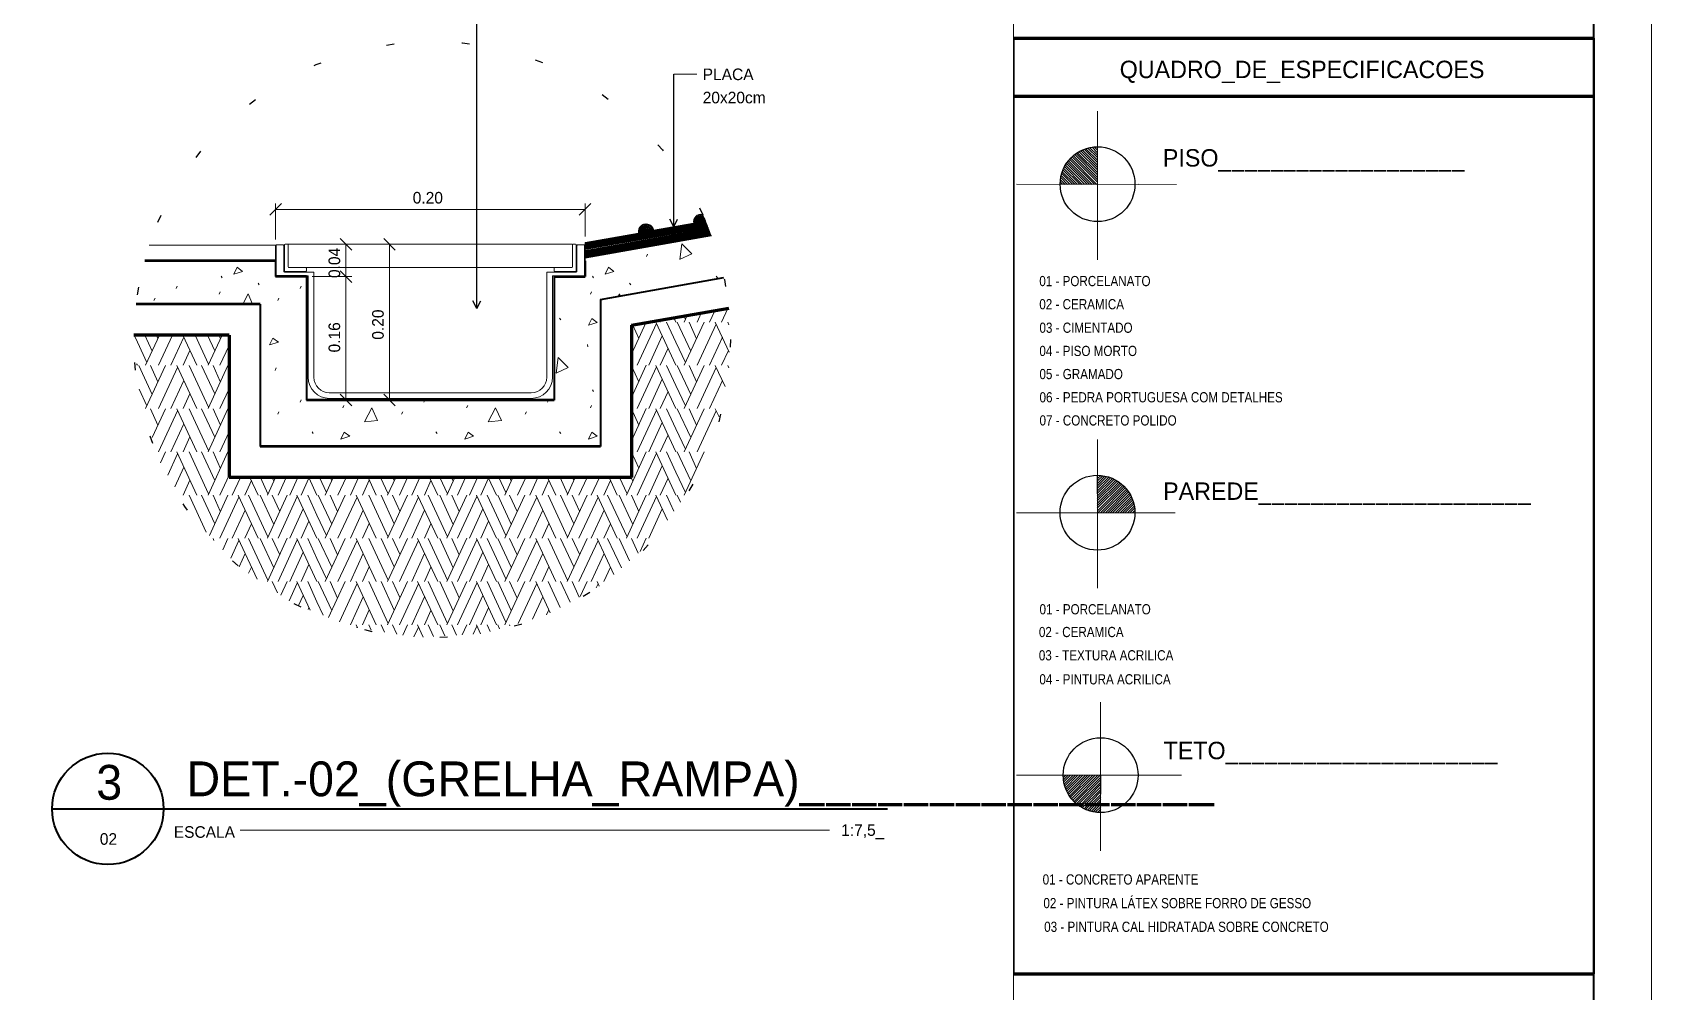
# Model space of a CAD drawing. Header units: metres. Extents: x -5.3 to 83.9, y -21.1 to 42.
# Drawn here: x 62.92 to 83.85, y 10.42 to 22.82 of the extents above; entities that cross this region are included whole.
import ezdxf
from ezdxf.enums import TextEntityAlignment as Align

# ---------------------------------------------------------------- set-up
doc = ezdxf.new("R2010")
doc.units = ezdxf.units.M
doc.header["$MEASUREMENT"] = 0
doc.linetypes.add('DGN Style 1', pattern=[0.87779, 0.001461, -0.87633])
for name, color, linetype, lineweight in [('Level 11', 7, 'Continuous', 0), ('Level 19', 7, 'Continuous', 0), ('Level 21', 7, 'Continuous', 0), ('Level 23', 7, 'Continuous', 0), ('Level 24', 7, 'Continuous', 0), ('Level 25', 7, 'Continuous', 0), ('Level 27', 7, 'Continuous', 0), ('Level 28', 7, 'Continuous', 0), ('Level 5', 7, 'Continuous', 0), ('Level 63', 7, 'Continuous', 0), ('Level 8', 7, 'Continuous', 0)]:
    doc.layers.add(name, color=color, linetype=linetype, lineweight=lineweight)
doc.styles.add('Style-CIVIL', font='CIVIL.shx')
doc.styles.add('Style-INTL_ENGINEERING', font='INTL_ENGINEERING.shx')
doc.dimstyles.get("Standard").update_dxf_attribs({"dimtxt": 0.18, "dimasz": 0.18, "dimexe": 0.18, "dimexo": 0.0625, "dimgap": 0.09, "dimtad": 0, "dimtih": 1, "dimtoh": 1, "dimdec": 4, "dimzin": 1, "dimdsep": 46, "dimtxsty": 'Standard', "dimcen": 0, "dimadec": 0, "dimazin": 0, "dimtfac": 1, "dimtdec": 4, "dimtofl": 0, "dimtmove": 0, "dimatfit": 3, "dimfxl": 0, "dimtolj": 1, "dimtzin": 1, "dimarcsym": 0})

# ---------------------------------------------------------------- blocks, each defined once
blk = doc.blocks.new('TerminatorOpen')
at = {"color": 0, "linetype": 'ByBlock', "lineweight": -2}
for q in [(-1, 0.5), (-1, 0), (-1, -0.5)]:
    blk.add_line((0, 0), q, dxfattribs=at)
blk = doc.blocks.new('*D231')
at = {"layer": 'Defpoints'}
for p in [(68.064, 20.533), (70.064, 20.533), (70.064, 20.106), (66.064, 20.068)]:
    blk.add_point(p, dxfattribs=at)
at = {"layer": 'Level 23', "color": 2, "linetype": 'Continuous', "lineweight": 0}
for p, q in [((65.989, 20.458), (66.139, 20.608)), ((66.064, 20.533), (70.064, 20.533)), ((70.139, 20.608), (69.989, 20.458))]:
    blk.add_line(p, q, dxfattribs=at)
at = {"layer": 'Level 23', "color": 2, "linetype": 'Continuous', "lineweight": 13}
for p, q in [((66.064, 20.143), (66.064, 20.608)), ((70.064, 20.181), (70.064, 20.608))]:
    blk.add_line(p, q, dxfattribs=at)
at = {"layer": 'Level 23', "color": 2, "linetype": 'Continuous', "lineweight": 0, "style": 'Style-INTL_ENGINEERING'}
blk.add_text('0.20', height=0.15, dxfattribs=at).set_placement((67.837, 20.683), align=Align.MIDDLE_LEFT)
blk = doc.blocks.new('_Oblique')
at = {"color": 0, "linetype": 'ByBlock', "lineweight": -2}
blk.add_line((0.5, 0.5), (-0.5, -0.5), dxfattribs=at)
blk = doc.blocks.new('*D232')
at = {"layer": 'Defpoints'}
for p in [(67.034, 20.081), (67.537, 19.074), (66.974, 18.068), (67.537, 18.068)]:
    blk.add_point(p, dxfattribs=at)
at = {"layer": 'Level 23', "color": 2, "linetype": 'Continuous', "lineweight": 0}
for p, q in [((67.462, 20.156), (67.612, 20.006)), ((67.537, 20.081), (67.537, 18.068)), ((67.612, 17.993), (67.462, 18.143))]:
    blk.add_line(p, q, dxfattribs=at)
at = {"layer": 'Level 23', "color": 2, "linetype": 'Continuous', "lineweight": 13}
for p, q in [((67.109, 20.081), (67.612, 20.081)), ((67.049, 18.068), (67.612, 18.068))]:
    blk.add_line(p, q, dxfattribs=at)
at = {"layer": 'Level 23', "color": 2, "linetype": 'Continuous', "lineweight": 0, "style": 'Style-INTL_ENGINEERING'}
blk.add_text('0.20', height=0.15, rotation=90, dxfattribs=at).set_placement((67.387, 18.848), align=Align.MIDDLE_LEFT)
blk = doc.blocks.new('*D234')
at = {"layer": 'Defpoints'}
for p in [(66.464, 19.663), (66.974, 18.865), (66.464, 18.068), (66.974, 18.068)]:
    blk.add_point(p, dxfattribs=at)
at = {"layer": 'Level 23', "color": 2, "linetype": 'Continuous', "lineweight": 0}
for p, q in [((66.899, 19.738), (67.049, 19.588)), ((66.974, 19.663), (66.974, 18.068)), ((67.049, 17.993), (66.899, 18.143))]:
    blk.add_line(p, q, dxfattribs=at)
at = {"layer": 'Level 23', "color": 2, "linetype": 'Continuous', "lineweight": 13}
for p, q in [((66.539, 19.663), (67.049, 19.663)), ((66.539, 18.068), (67.049, 18.068))]:
    blk.add_line(p, q, dxfattribs=at)
at = {"layer": 'Level 23', "color": 2, "linetype": 'Continuous', "lineweight": 0, "style": 'Style-INTL_ENGINEERING'}
blk.add_text('0.16', height=0.15, rotation=90, dxfattribs=at).set_placement((66.824, 18.683), align=Align.MIDDLE_LEFT)
blk = doc.blocks.new('*D233')
at = {"layer": 'Defpoints'}
for p in [(66.22, 20.081), (66.974, 19.872), (66.464, 19.663), (66.974, 19.663)]:
    blk.add_point(p, dxfattribs=at)
at = {"layer": 'Level 23', "color": 2, "linetype": 'Continuous', "lineweight": 0}
for p, q in [((66.899, 20.156), (67.049, 20.006)), ((66.974, 20.081), (66.974, 19.663)), ((67.049, 19.588), (66.899, 19.738))]:
    blk.add_line(p, q, dxfattribs=at)
at = {"layer": 'Level 23', "color": 2, "linetype": 'Continuous', "lineweight": 13}
for p, q in [((66.295, 20.081), (67.049, 20.081)), ((66.539, 19.663), (67.049, 19.663))]:
    blk.add_line(p, q, dxfattribs=at)
at = {"layer": 'Level 23', "color": 2, "linetype": 'Continuous', "lineweight": 0, "style": 'Style-INTL_ENGINEERING'}
blk.add_text('0.04', height=0.15, rotation=90, dxfattribs=at).set_placement((66.824, 19.645), align=Align.MIDDLE_LEFT)
blk = doc.blocks.new('*U236')
at = {"layer": 'Level 25', "color": 2, "linetype": 'Continuous', "lineweight": 40}
blk.add_line((0.059, -6.936), (0.059, 3.861), dxfattribs=at)
at = {"layer": 'Level 25', "color": 2, "linetype": 'Continuous', "lineweight": 0}
blk.add_line((0.333, -4.508), (0.333, 3.112), dxfattribs=at)
at = {"layer": 'Level 25', "color": 2, "linetype": 'Continuous', "lineweight": 40}
blk.add_circle((0.059, -6.217), 0.72, dxfattribs=at)
at = {"layer": 'Level 25', "color": 2, "linetype": 'Continuous', "lineweight": 13, "style": 'Style-CIVIL'}
blk.add_text('1:7,5_', height=0.15, rotation=90, dxfattribs=at).set_placement((0.333, 3.262), align=Align.MIDDLE_LEFT)
at = {"layer": 'Level 25', "color": 2, "linetype": 'Continuous', "lineweight": 0, "style": 'Style-CIVIL'}
blk.add_text('ESCALA', height=0.15, rotation=90, dxfattribs=at).set_placement((0.358, -4.573), align=Align.MIDDLE_RIGHT)
at = {"layer": 'Level 25', "color": 2, "linetype": 'Continuous', "lineweight": 40, "style": 'Style-CIVIL'}
blk.add_text('3', height=0.45, rotation=90, dxfattribs=at).set_placement((-0.059, -6.199), align=Align.CENTER)
at = {"layer": 'Level 25', "color": 2, "linetype": 'Continuous', "lineweight": 13, "style": 'Style-CIVIL'}
blk.add_text('02', height=0.15, rotation=90, dxfattribs=at).set_placement((0.523, -6.209), align=Align.CENTER)
at = {"layer": 'Level 25', "color": 2, "linetype": 'Continuous', "lineweight": 40, "style": 'Style-CIVIL'}
blk.add_attdef('*U251_479821', (-0.104, -5.2), '', height=0.45, rotation=90, dxfattribs=at)
blk = doc.blocks.new('*U253')
at = {"layer": 'Level 28', "color": 131, "linetype": 'Continuous', "lineweight": 0}
for p, q in [((-0.00125, -0.0128), (-0.00125, 0.0128)), ((-0.01463, 0.00023), (0.01269, 0.00022)), ((-0.00727, 0.00023), (-0.00767, -0.00018)), ((-0.00684, 0.00024), (-0.00763, -0.00057)), ((-0.00641, 0.00022), (-0.00757, -0.00093)), ((-0.00599, 0.00023), (-0.00751, -0.00129)), ((-0.00557, 0.00023), (-0.00741, -0.00161)), ((-0.00515, 0.00023), (-0.00731, -0.00195)), ((-0.00471, 0.00023), (-0.00719, -0.00225)), ((-0.00429, 0.00023), (-0.00705, -0.00255)), ((-0.00387, 0.00023), (-0.00691, -0.00281)), ((-0.00345, 0.00022), (-0.00677, -0.00309)), ((-0.00302, 0.00022), (-0.00659, -0.00336)), ((-0.00259, 0.00023), (-0.00642, -0.00358)), ((-0.00217, 0.00023), (-0.00625, -0.00386)), ((-0.00175, 0.00023), (-0.00604, -0.00407)), ((-0.00133, 0.00023), (-0.00583, -0.00429)), ((-0.00123, -0.0001), (-0.00563, -0.00449)), ((-0.00123, -0.00053), (-0.00539, -0.0047)), ((-0.00123, -0.00095), (-0.00517, -0.00489)), ((-0.00125, -0.0014), (-0.0049, -0.00509)), ((-0.00123, -0.0018), (-0.00467, -0.00523)), ((-0.00122, -0.00223), (-0.0044, -0.00539)), ((-0.00124, -0.00265), (-0.00411, -0.00554)), ((-0.00123, -0.00309), (-0.00383, -0.00566)), ((-0.00123, -0.00351), (-0.00353, -0.0058)), ((-0.00123, -0.00394), (-0.00321, -0.00591)), ((-0.00125, -0.00435), (-0.0029, -0.00601)), ((-0.00123, -0.00477), (-0.00255, -0.0061)), ((-0.00123, -0.00521), (-0.00217, -0.00616)), ((-0.00123, -0.00563), (-0.00181, -0.00619)), ((-0.00123, -0.00605), (-0.00141, -0.00621))]:
    blk.add_line(p, q, dxfattribs=at)
at = {"layer": 'Level 28', "color": 131, "linetype": 'Continuous', "lineweight": 13}
blk.add_line((0.00581, 0.00022), (0.00581, 0.00025), dxfattribs=at)
at = {"layer": 'Level 28', "color": 131, "linetype": 'Continuous', "lineweight": 0, "flags": 128}
blk.add_lwpolyline([(-0.00123, 0.00023), (-0.00124, -0.00623), (-0.00125, -0.00622, -0.414523), (-0.0077, 0.00022), (-0.00768, 0.00023)], format="xyb", close=True, dxfattribs=at)
at = {"layer": 'Level 28', "color": 131, "linetype": 'Continuous', "lineweight": 30}
blk.add_circle((-0.00125, 0.00023), 0.00645, dxfattribs=at)
blk = doc.blocks.new('*U254')
at = {"layer": 'Level 28', "color": 131, "linetype": 'Continuous', "lineweight": 0}
for p, q in [((-0.00017, -0.01279), (-0.00017, 0.01281)), ((-0.0002, 0.00567), (0.00074, 0.0066)), ((-0.0002, 0.00482), (0.00147, 0.00646)), ((-0.0002, 0.00396), (0.00211, 0.00625)), ((-0.00019, 0.00609), (0.0004, 0.00665)), ((-0.00019, 0.00523), (0.00113, 0.00653)), ((-0.00019, 0.00438), (0.0018, 0.00636)), ((-0.00019, 0.00311), (0.00269, 0.006)), ((-0.00019, 0.00269), (0.00296, 0.00583)), ((-0.00019, 0.00225), (0.00325, 0.00567)), ((-0.00018, 0.0065), (-0.00002, 0.00666)), ((-0.00018, 0.00354), (0.00241, 0.00611)), ((-0.0002, 0.00183), (0.00348, 0.00552)), ((-0.0002, 0.00139), (0.00374, 0.00534)), ((-0.00019, 0.00097), (0.00397, 0.00513)), ((-0.00019, 0.00057), (0.00419, 0.00495)), ((-0.0001, 0.00021), (0.00441, 0.00474)), ((0.00031, 0.00023), (0.0046, 0.00451)), ((0.00075, 0.00021), (0.00483, 0.00429)), ((0.00117, 0.00023), (0.00498, 0.00403)), ((0.00161, 0.00023), (0.00517, 0.0038)), ((0.00203, 0.00025), (0.00535, 0.00353)), ((0.00244, 0.00021), (0.00549, 0.00328)), ((0.00286, 0.00022), (0.00565, 0.00299)), ((0.01377, 0.00023), (-0.01381, 0.00021)), ((0.00329, 0.00025), (0.00577, 0.0027)), ((0.00372, 0.00022), (0.00589, 0.00239)), ((0.00414, 0.00022), (0.00598, 0.00207)), ((0.00456, 0.00023), (0.00609, 0.00174)), ((0.00501, 0.00021), (0.00615, 0.00138)), ((0.0054, 0.00021), (0.00623, 0.00103)), ((0.00585, 0.00025), (0.00625, 0.00066))]:
    blk.add_line(p, q, dxfattribs=at)
at = {"layer": 'Level 28', "color": 131, "linetype": 'Continuous', "lineweight": 13}
blk.add_line((-0.00723, 0.00021), (-0.00722, 0.00023), dxfattribs=at)
at = {"layer": 'Level 28', "color": 131, "linetype": 'Continuous', "lineweight": 0, "extrusion": (0, 0, -1), "flags": 128}
blk.add_lwpolyline([(0.00017, 0.00022), (0.00019, 0.00667), (0.0002, 0.00668, 0.414523), (-0.00625, 0.00023), (-0.00627, 0.00023)], format="xyb", close=True, dxfattribs=at)
at = {"layer": 'Level 28', "color": 131, "linetype": 'Continuous', "lineweight": 30, "extrusion": (0, 0, -1)}
blk.add_circle((0.0002, 0.00024), 0.00645, dxfattribs=at)
blk = doc.blocks.new('*U255')
at = {"layer": 'Level 28', "color": 131, "linetype": 'Continuous', "lineweight": 0}
for p, q in [((-0.0013, -0.01279), (-0.0013, 0.01282)), ((-0.00128, 0.00225), (-0.00472, 0.00568)), ((-0.00128, 0.00267), (-0.00444, 0.00583)), ((-0.00128, 0.0031), (-0.00418, 0.00598)), ((-0.00128, 0.00352), (-0.00388, 0.00611)), ((-0.00128, 0.00395), (-0.00357, 0.00623)), ((-0.00127, 0.00437), (-0.00327, 0.00635)), ((-0.00128, 0.00479), (-0.00294, 0.00646)), ((-0.00128, 0.00521), (-0.0026, 0.00654)), ((-0.00128, 0.00565), (-0.00222, 0.0066)), ((-0.00127, 0.00607), (-0.00186, 0.00663)), ((-0.00128, 0.0065), (-0.00146, 0.00665)), ((-0.00434, 0.00021), (-0.00712, 0.00299)), ((-0.00392, 0.00021), (-0.00696, 0.00326)), ((-0.0035, 0.00021), (-0.00681, 0.00353)), ((-0.00308, 0.00021), (-0.00664, 0.0038)), ((-0.00266, 0.00021), (-0.00647, 0.00403)), ((-0.00222, 0.00021), (-0.0063, 0.0043)), ((-0.0018, 0.00021), (-0.00608, 0.00451)), ((-0.00138, 0.00023), (-0.00588, 0.00473)), ((-0.00128, 0.00055), (-0.00568, 0.00493)), ((-0.00128, 0.00098), (-0.00543, 0.00515)), ((-0.00128, 0.00139), (-0.00522, 0.00533)), ((-0.00128, 0.00181), (-0.00496, 0.00551)), ((-0.01468, 0.00022), (0.01264, 0.00021)), ((-0.00732, 0.00022), (-0.00772, 0.00061)), ((-0.00688, 0.00022), (-0.00768, 0.00101)), ((-0.00646, 0.00022), (-0.00762, 0.00137)), ((-0.00604, 0.00021), (-0.00755, 0.00173)), ((-0.00561, 0.00022), (-0.00745, 0.00205)), ((-0.00519, 0.00022), (-0.00736, 0.00239)), ((-0.00475, 0.00021), (-0.00724, 0.0027))]:
    blk.add_line(p, q, dxfattribs=at)
at = {"layer": 'Level 28', "color": 131, "linetype": 'Continuous', "lineweight": 13}
blk.add_line((0.00576, 0.00021), (0.00576, 0.00024), dxfattribs=at)
at = {"layer": 'Level 28', "color": 131, "linetype": 'Continuous', "lineweight": 0, "extrusion": (0, 0, -1), "flags": 128}
blk.add_lwpolyline([(0.0013, 0.00022), (0.00128, 0.00669), (0.00129, 0.00667, -0.414523), (0.00775, 0.00022), (0.00774, 0.00022)], format="xyb", close=True, dxfattribs=at)
at = {"layer": 'Level 28', "color": 131, "linetype": 'Continuous', "lineweight": 30, "extrusion": (0, 0, -1)}
blk.add_circle((0.0013, 0.00022), 0.00645, dxfattribs=at)

msp = doc.modelspace()

# ---------------------------------------------------------------- linework, layer by layer
at = {"layer": 'Level 11', "color": 9, "linetype": 'Continuous', "lineweight": 0}
for p, q in [((70.064, 20.101), (71.627, 20.376)), ((70.064, 20.093), (71.63, 20.368)), ((70.064, 20.085), (71.632, 20.361)), ((70.064, 20.076), (71.635, 20.353)), ((70.064, 20.068), (71.638, 20.345)), ((70.064, 20.06), (71.641, 20.338)), ((70.064, 20.052), (71.644, 20.33)), ((70.064, 20.044), (71.647, 20.323)), ((70.064, 20.036), (71.65, 20.315)), ((70.064, 20.028), (71.653, 20.307)), ((70.756, 20.271), (70.934, 20.303)), ((70.759, 20.28), (70.928, 20.31)), ((70.763, 20.289), (70.922, 20.317)), ((70.768, 20.298), (70.914, 20.324)), ((70.775, 20.307), (70.905, 20.33)), ((70.784, 20.317), (70.893, 20.336)), ((70.796, 20.327), (70.877, 20.341)), ((70.822, 20.34), (70.848, 20.344)), ((71.467, 20.38), (71.615, 20.406)), ((71.467, 20.372), (71.618, 20.399)), ((71.467, 20.364), (71.621, 20.391)), ((71.468, 20.356), (71.624, 20.383)), ((71.469, 20.389), (71.612, 20.414)), ((71.47, 20.397), (71.609, 20.421)), ((71.473, 20.406), (71.605, 20.429)), ((71.477, 20.414), (71.601, 20.436)), ((71.482, 20.424), (71.597, 20.444)), ((71.489, 20.433), (71.594, 20.451)), ((71.498, 20.442), (71.59, 20.459)), ((71.51, 20.453), (71.586, 20.466)), ((71.536, 20.466), (71.563, 20.47)), ((70.064, 20.02), (71.656, 20.3)), ((70.064, 20.012), (71.659, 20.292)), ((70.064, 20.003), (71.662, 20.285)), ((70.064, 19.995), (71.665, 20.277)), ((70.064, 19.987), (71.667, 20.269)), ((70.064, 19.979), (71.67, 20.262)), ((70.064, 19.971), (71.673, 20.254)), ((70.064, 19.963), (71.676, 20.246)), ((70.064, 19.955), (71.679, 20.239)), ((70.064, 19.947), (71.682, 20.231)), ((70.064, 19.938), (71.685, 20.224)), ((70.064, 19.93), (71.688, 20.216)), ((70.064, 19.922), (71.691, 20.208)), ((70.064, 19.914), (71.694, 20.201)), ((70.064, 19.906), (71.697, 20.193)), ((70.753, 20.255), (70.943, 20.288)), ((70.753, 20.246), (70.946, 20.28)), ((70.753, 20.238), (70.949, 20.273)), ((70.754, 20.263), (70.939, 20.295)), ((70.754, 20.23), (70.95, 20.265))]:
    msp.add_line(p, q, dxfattribs=at)
at = {"layer": 'Level 11', "color": 30, "linetype": 'Continuous', "lineweight": 13}
for p, q in [((70.951, 20.262), (71.468, 20.353)), ((70.064, 20.106), (70.754, 20.227)), ((71.698, 20.19), (70.064, 19.903)), ((70.064, 19.868), (70.064, 20.106)), ((66.064, 20.068), (64.431, 20.068)), ((66.064, 20.068), (66.064, 19.868)), ((70.064, 19.903), (70.064, 19.868))]:
    msp.add_line(p, q, dxfattribs=at)
at = {"layer": 'Level 11', "color": 30, "linetype": 'Continuous', "lineweight": 13, "extrusion": (0, 0, -1)}
for centre, start, end in [((-70.853, 20.245), 350.0125, 170.0194), ((-71.567, 20.37), 349.9606, 100.2293)]:
    msp.add_arc(centre, 0.1, start, end, dxfattribs=at)
at = {"layer": 'Level 19', "color": 150, "linetype": 'Continuous', "lineweight": 13}
for p, q in [((66.22, 20.081), (69.901, 20.081)), ((66.456, 19.781), (69.672, 19.781))]:
    msp.add_line(p, q, dxfattribs=at)
at = {"layer": 'Level 19', "color": 150, "linetype": 'Continuous', "lineweight": 13, "flags": 128}
for points in [[(66.07, 19.681), (66.07, 20.065)], [(66.078, 20.073), (66.162, 20.073)], [(66.17, 20.065), (66.17, 19.731)], [(66.178, 19.739), (66.178, 20.073)], [(66.186, 20.081), (66.22, 20.081)], [(66.228, 20.073), (66.228, 19.789)], [(69.901, 20.073), (69.901, 19.789)], [(69.943, 20.081), (69.909, 20.081)], [(69.951, 19.739), (69.951, 20.073)], [(69.959, 20.065), (69.959, 19.731)], [(70.051, 20.073), (69.967, 20.073)], [(70.059, 19.681), (70.059, 20.065)], [(66.178, 19.723), (66.559, 19.723)], [(66.456, 19.731), (66.186, 19.731)], [(66.236, 19.781), (66.456, 19.781)], [(66.464, 19.739), (66.464, 19.773)], [(66.559, 19.723), (66.559, 18.362)], [(69.951, 19.723), (69.57, 19.723)], [(69.57, 18.362), (69.57, 19.723)], [(69.664, 19.739), (69.664, 19.773)], [(69.893, 19.781), (69.672, 19.781)], [(69.672, 19.731), (69.943, 19.731)], [(66.486, 19.673), (66.078, 19.673)], [(66.486, 19.673), (66.486, 18.362)], [(69.643, 19.673), (70.051, 19.673)], [(69.643, 18.362), (69.643, 19.673)], [(66.759, 18.162), (69.37, 18.162)], [(66.759, 18.089), (69.37, 18.089)]]:
    msp.add_lwpolyline(points, dxfattribs=at)
at = {"layer": 'Level 19', "color": 150, "linetype": 'Continuous', "lineweight": 13, "extrusion": (0, 0, -1)}
for centre, radius, start, end in [((-66.078, 20.065), 0.008, 0, 90), ((-66.162, 20.065), 0.008, 90, 180), ((-66.186, 20.073), 0.008, 0, 90), ((-66.22, 20.073), 0.008, 90, 180), ((-66.078, 19.681), 0.008, 270, 0), ((-66.186, 19.739), 0.008, 270, 0), ((-66.456, 19.773), 0.008, 90, 180), ((-66.456, 19.739), 0.008, 180, 270), ((-69.893, 19.789), 0.008, 180, 270), ((-69.951, 19.731), 0.008, 180, 270), ((-66.759, 18.362), 0.273, 270, 0), ((-66.759, 18.362), 0.2, 270, 0), ((-69.37, 18.362), 0.2, 180, 270), ((-69.37, 18.362), 0.273, 180, 270)]:
    msp.add_arc(centre, radius, start, end, dxfattribs=at)
at = {"layer": 'Level 19', "color": 150, "linetype": 'Continuous', "lineweight": 13}
for centre, start, end in [((69.909, 20.073), 90, 180), ((69.943, 20.073), 0, 90), ((69.967, 20.065), 90, 180), ((70.051, 20.065), 0, 90), ((66.178, 19.731), 180, 270), ((66.236, 19.789), 180, 270), ((69.672, 19.773), 90, 180), ((69.672, 19.739), 180, 270), ((69.943, 19.739), 270, 0), ((70.051, 19.681), 270, 0)]:
    msp.add_arc(centre, 0.008, start, end, dxfattribs=at)
at = {"layer": 'Level 21', "color": 9, "linetype": 'Continuous', "lineweight": 0}
for p, q in [((70.857, 19.922), (70.871, 19.954)), ((64.78, 19.51), (64.794, 19.542)), ((65.334, 19.436), (65.348, 19.468)), ((65.361, 19.67), (65.375, 19.649)), ((65.84, 19.58), (65.854, 19.558)), ((66.38, 19.51), (66.394, 19.542)), ((70.134, 19.436), (70.148, 19.468)), ((70.161, 19.67), (70.175, 19.649)), ((70.64, 19.58), (70.654, 19.558)), ((71.19, 19.532), (71.194, 19.542)), ((71.761, 19.67), (71.775, 19.649)), ((64.492, 19.354), (64.507, 19.386)), ((66.092, 19.354), (66.107, 19.386)), ((69.736, 19.127), (69.751, 19.106)), ((70.664, 18.659), (70.852, 19.067)), ((70.737, 18.517), (70.986, 19.057)), ((71.239, 18.517), (70.981, 19.074)), ((71.036, 19.076), (71.048, 19.101)), ((71.239, 18.815), (71.119, 19.074)), ((71.239, 19.076), (71.214, 19.13)), ((71.431, 18.7), (71.256, 19.074)), ((71.362, 19.11), (71.342, 19.153)), ((71.346, 19.076), (71.385, 19.16)), ((71.346, 18.517), (71.604, 19.074)), ((71.505, 18.861), (71.408, 19.074)), ((71.512, 19.076), (71.567, 19.192)), ((71.512, 18.517), (71.76, 19.048)), ((71.671, 19.076), (71.74, 19.223)), ((71.929, 18.685), (71.748, 19.074)), ((71.829, 19.076), (71.91, 19.253)), ((71.925, 19.039), (71.908, 19.074)), ((64.278, 18.815), (64.235, 18.907)), ((64.47, 18.7), (64.373, 18.907)), ((64.385, 18.517), (64.565, 18.907)), ((64.544, 18.861), (64.523, 18.907)), ((64.551, 18.517), (64.733, 18.907)), ((64.71, 18.517), (64.878, 18.879)), ((65.046, 18.517), (64.864, 18.907)), ((65.198, 18.533), (65.024, 18.907)), ((65.278, 18.706), (65.185, 18.907)), ((65.191, 18.517), (65.372, 18.907)), ((65.35, 18.868), (65.333, 18.907)), ((70.76, 18.863), (70.68, 19.036)), ((70.889, 18.517), (71.062, 18.896)), ((71.671, 18.517), (71.839, 18.879)), ((64.4, 18.552), (64.278, 18.815)), ((64.868, 18.517), (64.956, 18.709)), ((65.345, 18.517), (65.464, 18.774)), ((70.096, 18.786), (70.099, 18.754)), ((70.682, 18.695), (70.664, 18.733)), ((71.036, 18.517), (71.137, 18.737)), ((71.362, 18.552), (71.239, 18.815)), ((71.829, 18.517), (71.917, 18.709)), ((64.278, 18.517), (64.268, 18.537)), ((64.47, 18.141), (64.295, 18.515)), ((64.385, 17.958), (64.643, 18.515)), ((64.544, 18.302), (64.447, 18.515)), ((64.551, 17.958), (64.798, 18.489)), ((65.046, 17.958), (64.786, 18.515)), ((65.198, 17.974), (64.947, 18.515)), ((65.278, 18.147), (65.108, 18.515)), ((65.191, 17.958), (65.449, 18.515)), ((65.35, 18.309), (65.257, 18.515)), ((66.057, 18.452), (66.071, 18.484)), ((70.664, 18.1), (70.856, 18.517)), ((70.76, 18.304), (70.664, 18.512)), ((70.737, 17.958), (70.986, 18.498)), ((71.239, 17.958), (70.981, 18.515)), ((71.239, 18.256), (71.119, 18.515)), ((71.431, 18.141), (71.256, 18.515)), ((71.346, 17.958), (71.604, 18.515)), ((71.505, 18.302), (71.408, 18.515)), ((71.512, 17.958), (71.76, 18.489)), ((71.874, 18.243), (71.748, 18.515)), ((71.922, 18.486), (71.908, 18.515)), ((64.71, 17.958), (64.878, 18.32)), ((65.345, 17.958), (65.464, 18.215)), ((70.889, 17.958), (71.062, 18.337)), ((71.362, 17.993), (71.239, 18.256)), ((71.671, 17.958), (71.839, 18.32)), ((64.4, 17.993), (64.299, 18.209)), ((64.868, 17.958), (64.956, 18.15)), ((66.38, 18.04), (66.394, 18.072)), ((67.98, 18.04), (67.992, 18.068)), ((69.58, 18.04), (69.592, 18.068)), ((70.161, 18.2), (70.175, 18.179)), ((70.682, 18.136), (70.664, 18.174)), ((71.036, 17.958), (71.137, 18.178)), ((64.544, 17.743), (64.447, 17.956)), ((64.47, 17.583), (64.643, 17.956)), ((64.551, 17.399), (64.798, 17.93)), ((65.046, 17.399), (64.786, 17.956)), ((65.198, 17.415), (64.947, 17.956)), ((65.278, 17.588), (65.108, 17.956)), ((65.191, 17.399), (65.449, 17.956)), ((65.35, 17.75), (65.257, 17.956)), ((66.092, 17.884), (66.107, 17.916)), ((66.934, 17.966), (66.948, 17.998)), ((67.692, 17.884), (67.707, 17.916)), ((68.534, 17.966), (68.548, 17.998)), ((69.292, 17.884), (69.307, 17.916)), ((70.134, 17.966), (70.148, 17.998)), ((70.664, 17.541), (70.856, 17.958)), ((70.76, 17.745), (70.664, 17.953)), ((70.737, 17.399), (70.986, 17.939)), ((71.239, 17.399), (70.981, 17.956)), ((71.239, 17.697), (71.119, 17.956)), ((71.431, 17.583), (71.256, 17.956)), ((71.346, 17.399), (71.604, 17.956)), ((71.505, 17.743), (71.408, 17.956)), ((71.512, 17.399), (71.76, 17.93)), ((71.797, 17.849), (71.748, 17.956)), ((64.71, 17.399), (64.878, 17.761)), ((64.868, 17.399), (64.956, 17.591)), ((65.345, 17.399), (65.464, 17.656)), ((66.536, 17.657), (66.551, 17.636)), ((68.136, 17.657), (68.151, 17.636)), ((69.736, 17.657), (69.751, 17.636)), ((70.682, 17.577), (70.664, 17.615)), ((70.889, 17.399), (71.062, 17.778)), ((71.036, 17.399), (71.137, 17.619)), ((71.362, 17.434), (71.239, 17.697)), ((64.578, 17.257), (64.643, 17.397)), ((65.046, 16.84), (64.786, 17.397)), ((65.198, 16.856), (64.947, 17.397)), ((65.278, 17.029), (65.108, 17.397)), ((65.191, 16.84), (65.449, 17.397)), ((65.35, 17.191), (65.257, 17.397)), ((70.599, 16.84), (70.856, 17.399)), ((70.76, 17.186), (70.664, 17.394)), ((70.737, 16.84), (70.986, 17.38)), ((71.239, 16.84), (70.981, 17.397)), ((71.239, 17.138), (71.119, 17.397)), ((71.431, 17.024), (71.256, 17.397)), ((71.346, 16.84), (71.604, 17.397)), ((71.505, 17.185), (71.408, 17.397)), ((64.671, 17.099), (64.798, 17.371)), ((64.76, 16.948), (64.878, 17.202)), ((70.889, 16.84), (71.062, 17.219)), ((64.868, 16.84), (64.956, 17.032)), ((65.345, 16.84), (65.464, 17.097)), ((65.504, 16.84), (65.609, 17.068)), ((65.667, 16.84), (65.752, 17.027)), ((65.84, 16.84), (65.733, 17.068)), ((65.966, 16.858), (65.869, 17.068)), ((65.958, 16.84), (66.063, 17.068)), ((66.041, 17.018), (66.018, 17.068)), ((66.096, 16.84), (66.201, 17.068)), ((66.248, 16.84), (66.352, 17.068)), ((66.395, 16.84), (66.496, 17.06)), ((66.598, 16.84), (66.493, 17.068)), ((66.721, 16.875), (66.631, 17.068)), ((66.705, 16.84), (66.81, 17.068)), ((66.79, 17.024), (66.77, 17.068)), ((66.871, 16.84), (66.977, 17.068)), ((67.031, 16.84), (67.136, 17.068)), ((67.188, 16.84), (67.276, 17.032)), ((67.366, 16.84), (67.26, 17.068)), ((67.518, 16.856), (67.42, 17.068)), ((67.512, 16.84), (67.617, 17.068)), ((67.598, 17.029), (67.58, 17.068)), ((67.666, 16.84), (67.771, 17.068)), ((67.825, 16.84), (67.929, 17.068)), ((67.987, 16.84), (68.072, 17.027)), ((68.16, 16.84), (68.054, 17.068)), ((68.287, 16.858), (68.189, 17.068)), ((68.278, 16.84), (68.383, 17.068)), ((68.361, 17.018), (68.339, 17.068)), ((68.417, 16.84), (68.521, 17.068)), ((68.569, 16.84), (68.673, 17.068)), ((68.716, 16.84), (68.816, 17.06)), ((68.918, 16.84), (68.813, 17.068)), ((69.041, 16.875), (68.951, 17.068)), ((69.026, 16.84), (69.131, 17.068)), ((69.11, 17.024), (69.09, 17.068)), ((69.192, 16.84), (69.298, 17.068)), ((69.351, 16.84), (69.456, 17.068)), ((69.508, 16.84), (69.597, 17.032)), ((69.687, 16.84), (69.581, 17.068)), ((69.839, 16.856), (69.741, 17.068)), ((69.832, 16.84), (69.937, 17.068)), ((69.919, 17.029), (69.901, 17.068)), ((69.986, 16.84), (70.092, 17.068)), ((70.145, 16.84), (70.25, 17.068)), ((70.308, 16.84), (70.393, 17.027)), ((70.481, 16.84), (70.374, 17.068)), ((70.607, 16.858), (70.51, 17.068)), ((70.682, 17.018), (70.659, 17.068)), ((71.036, 16.84), (71.137, 17.06)), ((71.362, 16.875), (71.239, 17.138)), ((65.169, 16.361), (64.947, 16.838)), ((65.278, 16.47), (65.108, 16.838)), ((65.208, 16.318), (65.449, 16.838)), ((65.35, 16.633), (65.257, 16.838)), ((65.345, 16.281), (65.591, 16.811)), ((65.84, 16.281), (65.579, 16.838)), ((65.966, 16.299), (65.715, 16.838)), ((66.041, 16.46), (65.866, 16.838)), ((65.958, 16.281), (66.216, 16.84)), ((66.119, 16.627), (66.022, 16.838)), ((66.096, 16.281), (66.345, 16.821)), ((66.598, 16.281), (66.34, 16.838)), ((66.598, 16.579), (66.479, 16.838)), ((66.79, 16.465), (66.615, 16.838)), ((66.705, 16.281), (66.963, 16.838)), ((66.864, 16.626), (66.768, 16.838)), ((66.871, 16.281), (67.119, 16.813)), ((67.366, 16.281), (67.107, 16.838)), ((67.518, 16.297), (67.268, 16.838)), ((67.598, 16.47), (67.429, 16.838)), ((67.512, 16.281), (67.769, 16.838)), ((67.671, 16.633), (67.577, 16.838)), ((67.666, 16.281), (67.911, 16.811)), ((68.16, 16.281), (67.899, 16.838)), ((68.287, 16.299), (68.036, 16.838)), ((68.361, 16.46), (68.186, 16.838)), ((68.278, 16.281), (68.536, 16.84)), ((68.439, 16.627), (68.342, 16.838)), ((68.417, 16.281), (68.666, 16.821)), ((68.918, 16.281), (68.661, 16.838)), ((68.918, 16.579), (68.799, 16.838)), ((69.11, 16.465), (68.936, 16.838)), ((69.026, 16.281), (69.284, 16.838)), ((69.185, 16.626), (69.088, 16.838)), ((69.192, 16.281), (69.439, 16.813)), ((69.687, 16.281), (69.427, 16.838)), ((69.839, 16.297), (69.588, 16.838)), ((69.919, 16.47), (69.749, 16.838)), ((69.832, 16.281), (70.09, 16.838)), ((69.991, 16.633), (69.898, 16.838)), ((69.986, 16.281), (70.232, 16.811)), ((70.481, 16.281), (70.22, 16.838)), ((70.607, 16.299), (70.356, 16.838)), ((70.682, 16.46), (70.507, 16.838)), ((70.599, 16.281), (70.856, 16.84)), ((70.76, 16.627), (70.663, 16.838)), ((70.737, 16.281), (70.986, 16.821)), ((71.13, 16.517), (70.981, 16.838)), ((71.214, 16.632), (71.119, 16.838)), ((71.299, 16.748), (71.256, 16.838)), ((65.504, 16.281), (65.67, 16.643)), ((66.248, 16.281), (66.421, 16.66)), ((66.721, 16.316), (66.598, 16.579)), ((67.031, 16.281), (67.198, 16.643)), ((67.825, 16.281), (67.991, 16.643)), ((68.569, 16.281), (68.742, 16.66)), ((69.041, 16.316), (68.918, 16.579)), ((69.351, 16.281), (69.519, 16.643)), ((70.145, 16.281), (70.311, 16.643)), ((70.889, 16.281), (71.062, 16.66)), ((65.667, 16.281), (65.752, 16.468)), ((66.395, 16.281), (66.496, 16.501)), ((67.188, 16.281), (67.276, 16.473)), ((67.987, 16.281), (68.072, 16.468)), ((68.716, 16.281), (68.816, 16.501)), ((69.508, 16.281), (69.597, 16.473)), ((70.308, 16.281), (70.393, 16.468)), ((65.268, 16.254), (65.257, 16.28)), ((65.381, 16.134), (65.449, 16.28)), ((65.485, 16.023), (65.591, 16.252)), ((65.825, 15.754), (65.579, 16.28)), ((65.966, 15.74), (65.715, 16.28)), ((66.041, 15.901), (65.866, 16.28)), ((65.958, 15.722), (66.216, 16.281)), ((66.119, 16.068), (66.022, 16.28)), ((66.096, 15.722), (66.345, 16.262)), ((66.598, 15.722), (66.34, 16.28)), ((66.598, 16.02), (66.479, 16.28)), ((66.79, 15.906), (66.615, 16.28)), ((66.705, 15.722), (66.963, 16.28)), ((66.864, 16.067), (66.768, 16.28)), ((66.871, 15.722), (67.119, 16.254)), ((67.366, 15.722), (67.107, 16.28)), ((67.518, 15.738), (67.268, 16.28)), ((67.598, 15.911), (67.429, 16.28)), ((67.512, 15.722), (67.769, 16.28)), ((67.671, 16.074), (67.577, 16.28)), ((67.666, 15.722), (67.911, 16.252)), ((68.16, 15.722), (67.899, 16.28)), ((68.287, 15.74), (68.036, 16.28)), ((68.361, 15.901), (68.186, 16.28)), ((68.278, 15.722), (68.536, 16.281)), ((68.439, 16.068), (68.342, 16.28)), ((68.417, 15.722), (68.666, 16.262)), ((68.918, 15.722), (68.661, 16.28)), ((68.918, 16.02), (68.799, 16.28)), ((69.11, 15.906), (68.936, 16.28)), ((69.026, 15.722), (69.284, 16.28)), ((69.185, 16.067), (69.088, 16.28)), ((69.192, 15.722), (69.439, 16.254)), ((69.687, 15.722), (69.427, 16.28)), ((69.839, 15.738), (69.588, 16.28)), ((69.919, 15.911), (69.749, 16.28)), ((69.832, 15.722), (70.09, 16.28)), ((69.991, 16.074), (69.898, 16.28)), ((69.986, 15.722), (70.232, 16.252)), ((70.438, 15.814), (70.22, 16.28)), ((70.534, 15.898), (70.356, 16.28)), ((70.64, 15.991), (70.507, 16.28)), ((70.751, 16.088), (70.663, 16.28)), ((70.778, 16.111), (70.856, 16.281)), ((65.592, 15.913), (65.67, 16.084)), ((65.715, 15.829), (65.752, 15.909)), ((66.248, 15.722), (66.421, 16.101)), ((66.395, 15.722), (66.496, 15.942)), ((66.721, 15.757), (66.598, 16.02)), ((67.031, 15.722), (67.198, 16.084)), ((67.188, 15.722), (67.276, 15.914)), ((67.825, 15.722), (67.991, 16.084)), ((67.987, 15.722), (68.072, 15.909)), ((68.569, 15.722), (68.742, 16.101)), ((68.716, 15.722), (68.816, 15.942)), ((69.041, 15.757), (68.918, 16.02)), ((69.351, 15.722), (69.519, 16.084)), ((69.508, 15.722), (69.597, 15.914)), ((70.145, 15.722), (70.311, 16.084)), ((70.308, 15.722), (70.393, 15.909)), ((66.089, 15.575), (66.022, 15.721)), ((66.133, 15.544), (66.216, 15.722)), ((66.239, 15.473), (66.345, 15.703)), ((66.51, 15.353), (66.34, 15.721)), ((66.598, 15.461), (66.479, 15.721)), ((66.79, 15.347), (66.615, 15.721)), ((66.749, 15.258), (66.963, 15.721)), ((66.864, 15.508), (66.768, 15.721)), ((67.366, 15.163), (67.107, 15.721)), ((67.518, 15.179), (67.268, 15.721)), ((67.598, 15.352), (67.429, 15.721)), ((67.512, 15.163), (67.769, 15.721)), ((67.671, 15.515), (67.577, 15.721)), ((68.16, 15.163), (67.899, 15.721)), ((68.287, 15.181), (68.036, 15.721)), ((68.361, 15.342), (68.186, 15.721)), ((68.278, 15.163), (68.536, 15.722)), ((68.439, 15.51), (68.342, 15.721)), ((68.417, 15.163), (68.666, 15.703)), ((68.918, 15.163), (68.661, 15.721)), ((68.918, 15.461), (68.799, 15.721)), ((69.11, 15.347), (68.936, 15.721)), ((69.026, 15.163), (69.284, 15.721)), ((69.185, 15.508), (69.088, 15.721)), ((69.615, 15.317), (69.427, 15.721)), ((69.743, 15.387), (69.588, 15.721)), ((69.87, 15.457), (69.749, 15.721)), ((69.988, 15.521), (69.898, 15.721)), ((70.001, 15.528), (70.09, 15.721)), ((70.247, 15.662), (70.22, 15.721)), ((66.362, 15.412), (66.421, 15.542)), ((66.889, 15.202), (67.119, 15.695)), ((67.031, 15.163), (67.198, 15.525)), ((67.666, 15.163), (67.911, 15.693)), ((67.825, 15.163), (67.991, 15.525)), ((68.569, 15.163), (68.742, 15.542)), ((69.2, 15.182), (69.439, 15.695)), ((69.384, 15.235), (69.519, 15.525)), ((70.207, 15.641), (70.232, 15.693)), ((66.486, 15.363), (66.496, 15.383)), ((66.68, 15.286), (66.598, 15.461)), ((67.188, 15.163), (67.276, 15.356)), ((67.987, 15.163), (68.072, 15.35)), ((68.716, 15.163), (68.816, 15.383)), ((69.041, 15.198), (68.918, 15.461)), ((69.567, 15.291), (69.597, 15.356)), ((67.125, 15.123), (67.107, 15.162)), ((67.114, 15.125), (67.119, 15.136)), ((67.298, 15.095), (67.268, 15.162)), ((67.472, 15.067), (67.429, 15.162)), ((67.632, 15.042), (67.577, 15.162)), ((67.708, 15.03), (67.769, 15.162)), ((67.852, 15.007), (67.911, 15.134)), ((67.973, 15.003), (67.899, 15.162)), ((68.106, 15.012), (68.036, 15.162)), ((68.252, 15.02), (68.186, 15.162)), ((68.403, 15.03), (68.342, 15.162)), ((68.476, 15.034), (68.536, 15.163)), ((68.619, 15.043), (68.666, 15.144)), ((68.713, 15.048), (68.661, 15.162)), ((68.838, 15.078), (68.799, 15.162)), ((68.959, 15.113), (68.936, 15.162)), ((69.093, 15.151), (69.088, 15.162))]:
    msp.add_line(p, q, dxfattribs=at)
at = {"layer": 'Level 21', "color": 9, "linetype": 'Continuous', "lineweight": 0, "flags": 128}
for points in [[(71.289, 19.885), (71.317, 20.088), (71.444, 19.957), (71.292, 19.887)], [(65.524, 19.695), (65.567, 19.784), (65.638, 19.73), (65.524, 19.695)], [(70.324, 19.695), (70.367, 19.784), (70.438, 19.73), (70.324, 19.695)], [(65.639, 19.307), (65.709, 19.44), (65.768, 19.307)], [(70.493, 19.41), (70.509, 19.44), (70.52, 19.414)], [(70.109, 19.035), (70.152, 19.123), (70.223, 19.07), (70.109, 19.035)], [(65.987, 18.781), (66.029, 18.87), (66.1, 18.816), (65.987, 18.781)], [(69.689, 18.415), (69.717, 18.618), (69.844, 18.487), (69.692, 18.417)], [(67.213, 17.788), (67.309, 17.969), (67.383, 17.803), (67.216, 17.788)], [(68.813, 17.788), (68.909, 17.969), (68.983, 17.803), (68.816, 17.788)], [(66.909, 17.564), (66.952, 17.653), (67.023, 17.6), (66.909, 17.564)], [(68.509, 17.564), (68.552, 17.653), (68.623, 17.6), (68.509, 17.564)], [(70.109, 17.564), (70.152, 17.653), (70.223, 17.6), (70.109, 17.564)]]:
    msp.add_lwpolyline(points, dxfattribs=at)
at = {"layer": 'Level 24', "color": 2, "linetype": 'Continuous', "lineweight": 13}
msp.add_line((71.51, 22.278), (71.21, 22.278), dxfattribs=at)
at = {"layer": 'Level 27', "color": 2, "linetype": 'Continuous', "lineweight": 140}
msp.add_line((75.602, 22.746), (83.102, 22.745), dxfattribs=at)
at = {"layer": 'Level 28', "color": 131, "linetype": 'Continuous', "lineweight": 13}
for p, q in [((75.613, 10.65), (75.613, 22.746)), ((83.113, 10.651), (83.112, 22.744))]:
    msp.add_line(p, q, dxfattribs=at)
at = {"layer": 'Level 28', "color": 131, "linetype": 'Continuous', "lineweight": 140}
for p, q in [((75.613, 22.746), (83.102, 22.745)), ((75.613, 21.995), (83.102, 21.994)), ((75.613, 10.65), (83.113, 10.651))]:
    msp.add_line(p, q, dxfattribs=at)
at = {"layer": 'Level 28', "color": 131, "linetype": 'Continuous', "lineweight": 0}
msp.add_line((77.69, 13.218), (75.641, 13.218), dxfattribs=at)
at = {"layer": 'Level 5', "color": 1, "linetype": 'Continuous', "lineweight": 53}
for p, q in [((66.064, 19.868), (64.375, 19.868)), ((66.464, 19.663), (66.064, 19.663)), ((69.664, 19.663), (70.064, 19.663)), ((65.864, 19.307), (64.262, 19.307)), ((69.664, 18.068), (66.464, 18.068)), ((70.264, 17.468), (65.864, 17.468))]:
    msp.add_line(p, q, dxfattribs=at)
at = {"layer": 'Level 5', "color": 1, "linetype": 'Continuous', "lineweight": 40}
for p, q in [((66.064, 19.868), (66.064, 19.663)), ((70.064, 19.868), (70.064, 19.663)), ((66.464, 19.663), (66.464, 18.068)), ((69.664, 19.663), (69.664, 18.068)), ((70.264, 19.369), (71.86, 19.65)), ((65.864, 19.307), (65.864, 17.468)), ((70.264, 19.369), (70.264, 17.468))]:
    msp.add_line(p, q, dxfattribs=at)
at = {"layer": 'Level 5', "color": 1, "linetype": 'Continuous', "lineweight": 140}
for p, q in [((70.664, 19.034), (71.922, 19.255)), ((65.464, 18.907), (64.233, 18.907)), ((65.464, 18.907), (65.464, 17.068)), ((70.664, 19.034), (70.664, 17.068)), ((70.664, 17.068), (65.464, 17.068))]:
    msp.add_line(p, q, dxfattribs=at)
at = {"layer": 'Level 63', "color": 131, "linetype": 'Continuous', "lineweight": 40}
msp.add_line((83.101, 41.27), (83.101, -20.305), dxfattribs=at)
at = {"layer": 'Level 63', "color": 131, "linetype": 'Continuous', "lineweight": 0, "flags": 128}
msp.add_lwpolyline([(83.851, 42.02), (-5.325, 42.02), (-5.325, -21.055), (83.851, -21.055)], close=True, dxfattribs=at)
at = {"layer": 'Level 63', "color": 131, "linetype": 'Continuous', "lineweight": 13, "flags": 128}
msp.add_lwpolyline([(75.601, -20.306), (-3.449, -20.306), (-3.449, 41.271), (75.601, 41.271)], close=True, dxfattribs=at)
at = {"layer": 'Level 8', "color": 7, "linetype": 'DGN Style 1', "lineweight": 30}
msp.add_circle((68.088, 18.85), 3.856, dxfattribs=at)

# ---------------------------------------------------------------- block references
at = {"layer": 'Level 25', "color": 2, "linetype": 'Continuous', "lineweight": 40, "rotation": 270}
msp.add_blockref('*U236', (70.113, 12.843), dxfattribs=at).add_auto_attribs({'*U251_479821': 'DET.-02_(GRELHA_RAMPA)________________'})
at = {"layer": 'Level 28', "color": 131, "linetype": 'Continuous', "lineweight": 30, "extrusion": (0, 0, -1), "rotation": 359.9989327811293}
for name, p, xscale, yscale, zscale in [('*U254', (-76.674, 20.84), 75.00000001301045, 75.00000001301045, 75.00000001301045), ('*U255', (-76.59, 16.595), 75.00000001301048, 75.00000001301048, 75.00000001301048)]:
    msp.add_blockref(name, p, dxfattribs=dict(at, xscale=xscale, yscale=yscale, zscale=zscale))
at = {"layer": 'Level 28', "color": 131, "linetype": 'Continuous', "lineweight": 30, "xscale": 75.00000000731838, "yscale": 75.00000000731838, "zscale": 75.00000000731838, "rotation": 0.0008004141529982}
msp.add_blockref('*U253', (76.822, 13.202), dxfattribs=at)

# ---------------------------------------------------------------- texts
at = {"layer": 'Level 24', "color": 2, "linetype": 'Continuous', "lineweight": 13, "insert": (71.585, 22.353), "char_height": 0.15, "attachment_point": 1, "line_spacing_factor": 1.2, "style": 'Style-CIVIL'}
msp.add_mtext('{\\C256;PLACA\\P20x20cm}', dxfattribs=at)
at = {"layer": 'Level 28', "color": 131, "linetype": 'Continuous', "lineweight": 13, "style": 'Style-INTL_ENGINEERING'}
for s, p in [('QUADRO_DE_ESPECIFICACOES', (76.975, 22.229)), ('PISO___________________', (77.533, 21.086)), ('PAREDE_____________________', (77.536, 16.778)), ('TETO_____________________', (77.542, 13.426))]:
    msp.add_text(s, height=0.225, rotation=0.0007, dxfattribs=at).set_placement(p)
for s, height, width, p in [('01 - PORCELANATO', 0.13199, 0.852311, (75.936, 19.54)), ('02 - CERAMICA', 0.13199, 0.852341, (75.936, 19.241)), ('03 - CIMENTADO', 0.13199, 0.852341, (75.938, 18.937)), ('04 - PISO MORTO', 0.13199, 0.852341, (75.937, 18.637)), ('05 - GRAMADO', 0.13199, 0.852341, (75.938, 18.338)), ('06 - PEDRA PORTUGUESA COM DETALHES', 0.13198, 0.85237, (75.939, 18.038)), ('07 - CONCRETO POLIDO', 0.13198, 0.85237, (75.939, 17.739)), ('01 - PORCELANATO', 0.13199, 0.852311, (75.939, 15.298)), ('02 - CERAMICA', 0.13199, 0.852311, (75.931, 15.004)), ('03 - TEXTURA ACRILICA', 0.13199, 0.852311, (75.93, 14.703)), ('04 - PINTURA ACRILICA', 0.13199, 0.852311, (75.937, 14.393)), ('01 - CONCRETO APARENTE', 0.13199, 0.852311, (75.979, 11.806)), ('02 - PINTURA LÁTEX SOBRE FORRO DE GESSO', 0.13199, 0.852341, (75.989, 11.5)), ('03 - PINTURA CAL HIDRATADA SOBRE CONCRETO', 0.13199, 0.852341, (75.999, 11.194))]:
    msp.add_text(s, height=height, rotation=0.0007, dxfattribs=dict(at, width=width)).set_placement(p)

# ---------------------------------------------------------------- dimensions: what is measured, and where the dimension line sits
at = {"layer": 'Level 23', "color": 2, "linetype": 'Continuous', "lineweight": 0}
dim = msp.add_linear_dim(base=(70.064, 20.533), p1=(66.064, 20.068), p2=(70.064, 20.106), text='0.20', dimstyle='Standard', override={"dimtxt": 0.15, "dimasz": 0.15, "dimexe": 0.075, "dimexo": 0.075, "dimgap": 0.075, "dimtad": 1, "dimtih": 0, "dimtoh": 0, "dimdec": 2, "dimlfac": 0.1, "dimzin": 3, "dimtxsty": 'Style-INTL_ENGINEERING', "dimblk": 'Oblique', "dimclre": 2, "dimtdec": 2, "dimatfit": 1, "dimtolj": 0, "dimtzin": 3, "dimlwe": 13}, dxfattribs=at)
dim.commit()
dim.dimension.update_dxf_attribs({"geometry": '*D231', "text_midpoint": (68.064, 20.533)})
for base, p1, p2, picture, middle in [((66.974, 19.663), (66.22, 20.081), (66.464, 19.663), '*D233', (66.974, 19.872)), ((67.537, 18.068), (67.034, 20.081), (66.974, 18.068), '*D232', (67.537, 19.074)), ((66.974, 18.068), (66.464, 19.663), (66.464, 18.068), '*D234', (66.974, 18.865))]:
    dim = msp.add_linear_dim(base=base, p1=p1, p2=p2, angle=270, dimstyle='Standard', override={"dimtxt": 0.15, "dimasz": 0.15, "dimexe": 0.075, "dimexo": 0.075, "dimgap": 0.075, "dimtad": 1, "dimtih": 0, "dimtoh": 0, "dimdec": 2, "dimlfac": 0.1, "dimzin": 3, "dimtxsty": 'Style-INTL_ENGINEERING', "dimblk": 'Oblique', "dimclre": 2, "dimtdec": 2, "dimatfit": 1, "dimtolj": 0, "dimtzin": 3, "dimlwe": 13}, dxfattribs=at)
    dim.commit()
    dim.dimension.update_dxf_attribs({"geometry": picture, "text_midpoint": middle})

# ---------------------------------------------------------------- leaders
at = {"layer": 'Level 24', "color": 2, "linetype": 'Continuous', "lineweight": 0}
msp.add_leader([(68.666, 19.252), (68.666, 23.709)], dimstyle='Standard', override={"dimtxt": 0.1, "dimasz": 0.1, "dimgap": 0, "dimtad": 1, "dimtxsty": 'Style-CIVIL', "dimldrblk": 'TerminatorOpen'}, dxfattribs=at)
at = {"layer": 'Level 24', "color": 2, "linetype": 'Continuous', "lineweight": 13}
msp.add_leader([(71.21, 20.307), (71.21, 22.278)], dimstyle='Standard', override={"dimtxt": 0.1, "dimasz": 0.1, "dimgap": 0, "dimtad": 1, "dimtxsty": 'Style-CIVIL', "dimldrblk": 'TerminatorOpen'}, dxfattribs=at)

doc.saveas('drawing.dxf')
